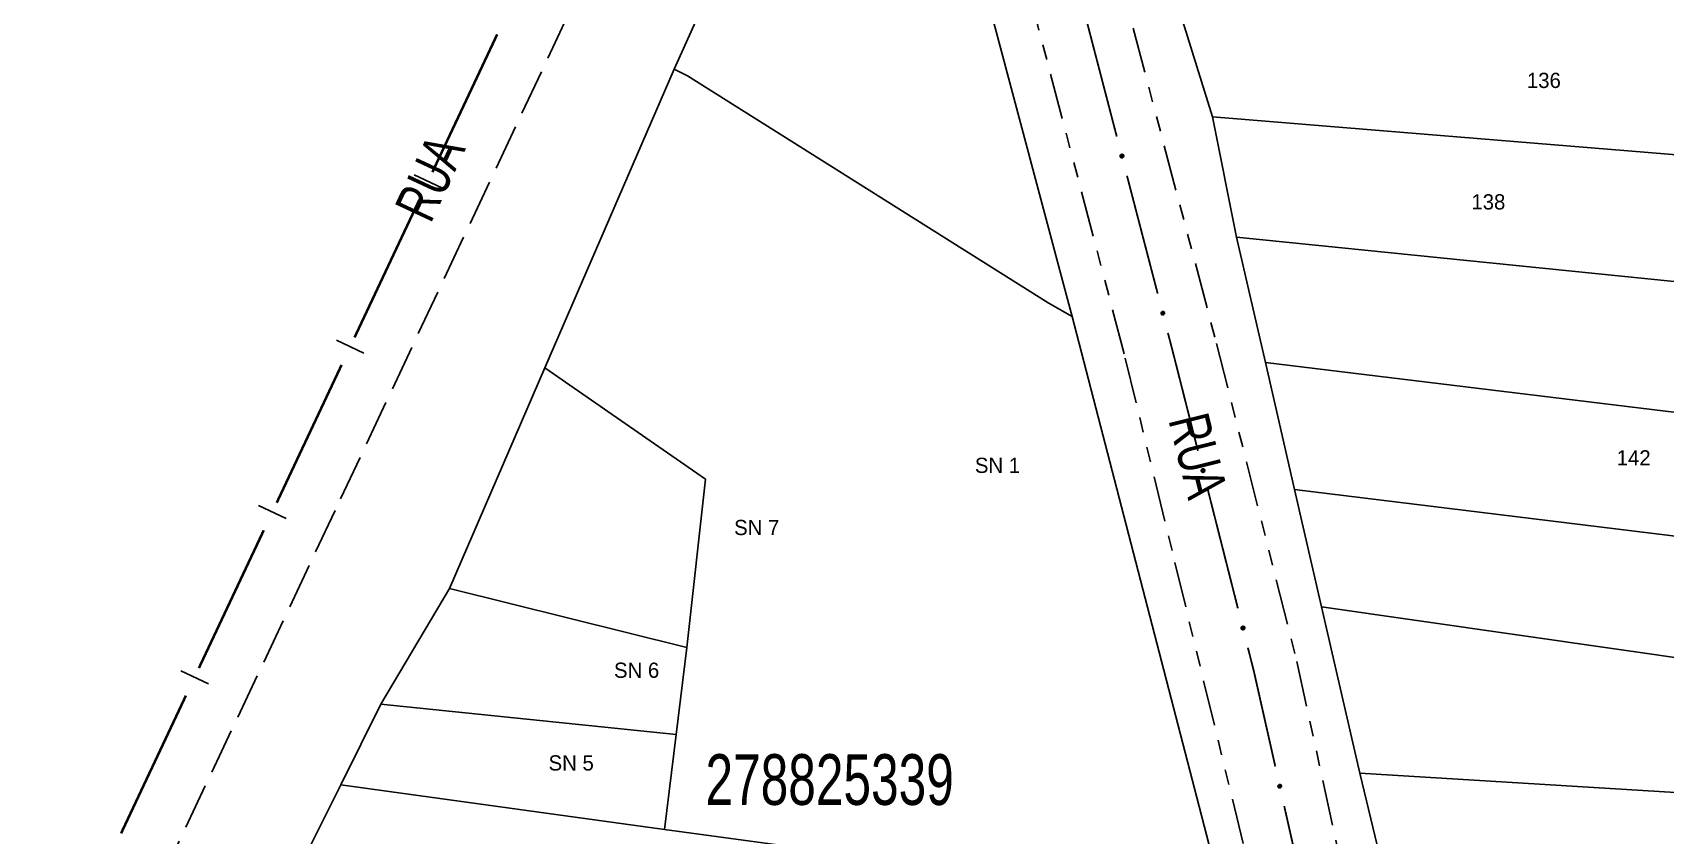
# Model space of a CAD drawing. Extents: x 204614 to 205597, y 4873311 to 4874446.
# Drawn here: x 204722.4 to 204883.3, y 4873870.6 to 4873949.7 of the extents above; entities that cross this region are included whole.
import ezdxf
from ezdxf.enums import TextEntityAlignment as Align

# ---------------------------------------------------------------- set-up
doc = ezdxf.new("R2010")
doc.units = 0
doc.header["$LTSCALE"] = 1.5
doc.header["$MEASUREMENT"] = 0
doc.linetypes.add('TRACO_11', pattern=[8, 3, -1, 3, -1])
doc.linetypes.add('TRACO_25', pattern=[8, 3, -1, 1, -1, 1, -1])
for name, color, linetype in [('CD_MALHA_LOTES', 7, 'CONTINUOUS'), ('CD_TXT_QUADRA', 255, 'CONTINUOUS'), ('LM-LIM-SETORES-BAIRROS', 250, 'CONTINUOUS'), ('RU-QUADRA', 210, 'CONTINUOUS'), ('SV-EIXO-RUA-N-PAV', 6, 'CONTINUOUS'), ('SV-RUA-NAO-PAV', 7, 'CONTINUOUS'), ('SV-RUA-PAVIM', 7, 'CONTINUOUS'), ('SV-TXT-RUA-N-PAV', 7, 'CONTINUOUS'), ('SV-TXT-RUA-PAV', 7, 'CONTINUOUS'), ('Th_NmrPort', 1, 'CONTINUOUS')]:
    doc.layers.add(name, color=color, linetype=linetype)
doc.styles.add('ARIAL', font='ARIAL.SHX')

msp = doc.modelspace()

# ---------------------------------------------------------------- linework, layer by layer
at = {"layer": 'CD_MALHA_LOTES', "linetype": 'Continuous', "flags": 128}
for points in [[(204824.827246, 4873921.684272), (204824.285935, 4873923.770584), (204807.364369, 4873987.253355), (204806.089091, 4873990.807463), (204804.484581, 4873987.878544), (204785.629937, 4873946.055019)], [(204838.653432, 4873941.371948), (204835.119286, 4873952.748362)], [(204772.881934, 4873916.620266), (204785.629937, 4873946.055019)], [(204785.629937, 4873946.055019), (204786.919652, 4873945.399541), (204822.483282, 4873923.045578), (204824.827246, 4873921.684272)], [(204841.035886, 4873929.52053), (204838.653432, 4873941.371948)], [(204838.653432, 4873941.371948), (204885.20388, 4873937.544593)], [(204841.035886, 4873929.52053), (204886.409704, 4873924.893134)], [(204843.880614, 4873917.146653), (204841.035886, 4873929.52053)], [(204824.827246, 4873921.684272), (204839.453152, 4873865.313444)], [(204843.880614, 4873917.146653), (204911.389574, 4873908.957664)], [(204846.750954, 4873904.661373), (204843.880614, 4873917.146653)], [(204763.472811, 4873894.894888), (204772.881934, 4873916.620266)], [(204788.699167, 4873905.663019), (204772.881934, 4873916.620266)], [(204786.863459, 4873889.070393), (204788.699167, 4873905.663019)], [(204849.413236, 4873893.081097), (204846.750954, 4873904.661373)], [(204846.750954, 4873904.661373), (204913.736429, 4873896.44759)], [(204756.715545, 4873883.493898), (204763.472811, 4873894.894888)], [(204786.863459, 4873889.070393), (204763.472811, 4873894.894888)], [(204853.180698, 4873876.693552), (204849.413236, 4873893.081097)], [(204849.413236, 4873893.081097), (204925.710578, 4873882.161746)], [(204785.815086, 4873880.504325), (204786.863459, 4873889.070393)], [(204752.762615, 4873875.55581), (204756.715545, 4873883.493898)], [(204785.815086, 4873880.504325), (204756.715545, 4873883.493898)], [(204784.671936, 4873871.163839), (204785.815086, 4873880.504325)], [(204853.180698, 4873876.693552), (204925.062588, 4873872.285673)], [(204857.923355, 4873857.071241), (204853.180698, 4873876.693552)], [(204749.158165, 4873868.317521), (204752.762615, 4873875.55581)], [(204784.671936, 4873871.163839), (204752.762615, 4873875.55581)], [(204796.282966, 4873869.565707), (204784.671936, 4873871.163839)]]:
    msp.add_lwpolyline(points, dxfattribs=at)
at = {"layer": 'LM-LIM-SETORES-BAIRROS', "const_width": 0.25}
for points in [[(204768.17763, 4873949.481621), (204761.787366, 4873935.910898)], [(204760.509313, 4873933.196753), (204754.119049, 4873919.62603)], [(204752.840996, 4873916.911886), (204746.450731, 4873903.341163)], [(204745.172678, 4873900.627018), (204738.782414, 4873887.056295)], [(204737.504361, 4873884.342151), (204731.114096, 4873870.771428)]]:
    msp.add_lwpolyline(points, dxfattribs=at)
at = {"layer": 'LM-LIM-SETORES-BAIRROS'}
for points in [[(204760.004276, 4873935.645209), (204762.718421, 4873934.367156)], [(204752.335959, 4873919.360342), (204755.050103, 4873918.082289)], [(204744.667641, 4873903.075474), (204747.381786, 4873901.797421)], [(204736.999324, 4873886.790607), (204739.713468, 4873885.512554)]]:
    msp.add_lwpolyline(points, dxfattribs=at)
at = {"layer": 'RU-QUADRA', "linetype": 'Continuous', "flags": 128}
for points in [[(204749.158165, 4873868.317521), (204752.762615, 4873875.55581), (204756.715545, 4873883.493898), (204763.472811, 4873894.894888), (204772.881934, 4873916.620266), (204785.629937, 4873946.055019), (204804.484581, 4873987.878544)], [(204807.364369, 4873987.253355), (204824.285935, 4873923.770584), (204824.827246, 4873921.684272), (204839.453152, 4873865.313444)], [(204896.428908, 4873963.480826), (204880.438115, 4873964.022739), (204863.410709, 4873964.798531), (204850.265443, 4873964.909112), (204842.502297, 4873964.974418), (204831.918824, 4873964.521354), (204835.119286, 4873952.748362), (204838.653432, 4873941.371948), (204841.035886, 4873929.52053), (204843.880614, 4873917.146653), (204846.750954, 4873904.661373), (204849.413236, 4873893.081097), (204853.180698, 4873876.693552), (204857.923355, 4873857.071241), (204863.400625, 4873832.759941), (204870.31, 4873801.13), (204911.2, 4873799.37)]]:
    msp.add_lwpolyline(points, dxfattribs=at)
at = {"layer": 'SV-EIXO-RUA-N-PAV', "const_width": 0.18}
for points in [[(204826.201751, 4873951.039857), (204829.226416, 4873939.427304)], [(204830.234638, 4873935.556452), (204833.259303, 4873923.943899)], [(204834.267525, 4873920.073048), (204834.771635, 4873918.137622)], [(204834.771635, 4873918.137622), (204834.785418, 4873918.084706)], [(204834.785418, 4873918.084706), (204837.231065, 4873908.44478)], [(204838.214703, 4873904.567609), (204841.165616, 4873892.936095)], [(204842.149253, 4873889.058924), (204842.641072, 4873887.120338)], [(204842.641072, 4873887.120338), (204842.743756, 4873886.715591)], [(204842.743756, 4873886.715591), (204844.84974, 4873877.367446)], [(204845.728842, 4873873.465245), (204848.366149, 4873861.758639)]]:
    msp.add_lwpolyline(points, dxfattribs=at)
at = {"layer": 'SV-EIXO-RUA-N-PAV'}
for points in [[(204829.800838, 4873937.658666), (204829.843368, 4873937.634516), (204829.874982, 4873937.605064), (204829.89428, 4873937.57291), (204829.903924, 4873937.540049), (204829.910004, 4873937.505321), (204829.908409, 4873937.468954), (204829.897698, 4873937.428984), (204829.873772, 4873937.38615), (204829.841472, 4873937.355747), (204829.810961, 4873937.335142), (204829.777275, 4873937.323113), (204829.743439, 4873937.317772), (204829.705718, 4873937.320678), (204829.665318, 4873937.331928), (204829.62283, 4873937.357029), (204829.592034, 4873937.386116), (204829.574185, 4873937.417707), (204829.562306, 4873937.451649), (204829.556524, 4873937.487178), (204829.558296, 4873937.522867), (204829.569696, 4873937.563523), (204829.595026, 4873937.605131), (204829.623686, 4873937.636178), (204829.655018, 4873937.654466), (204829.688698, 4873937.665408), (204829.723456, 4873937.67193), (204829.760079, 4873937.671848), (204829.800838, 4873937.658666)], [(204833.833725, 4873922.175261), (204833.876255, 4873922.151111), (204833.907869, 4873922.121659), (204833.927167, 4873922.089505), (204833.936811, 4873922.056645), (204833.942891, 4873922.021916), (204833.941296, 4873921.98555), (204833.930585, 4873921.945579), (204833.906658, 4873921.902746), (204833.874359, 4873921.872343), (204833.843848, 4873921.851737), (204833.810162, 4873921.839708), (204833.776326, 4873921.834367), (204833.738605, 4873921.837273), (204833.698205, 4873921.848523), (204833.655716, 4873921.873624), (204833.624921, 4873921.902711), (204833.607072, 4873921.934302), (204833.595193, 4873921.968244), (204833.589411, 4873922.003774), (204833.591182, 4873922.039462), (204833.602583, 4873922.080119), (204833.627913, 4873922.121727), (204833.656573, 4873922.152773), (204833.687905, 4873922.171061), (204833.721585, 4873922.182003), (204833.756343, 4873922.188525), (204833.792966, 4873922.188443), (204833.833725, 4873922.175261)], [(204837.794252, 4873906.672533), (204837.836628, 4873906.648114), (204837.868055, 4873906.618461), (204837.887148, 4873906.586185), (204837.896583, 4873906.553265), (204837.902443, 4873906.518498), (204837.900617, 4873906.482143), (204837.889652, 4873906.442241), (204837.865455, 4873906.39956), (204837.832963, 4873906.369363), (204837.802322, 4873906.348951), (204837.76856, 4873906.337136), (204837.734691, 4873906.33201), (204837.69699, 4873906.335155), (204837.656662, 4873906.346662), (204837.614333, 4873906.372032), (204837.583723, 4873906.401313), (204837.566075, 4873906.433017), (204837.554411, 4873906.467033), (204837.548855, 4873906.502599), (204837.550853, 4873906.538276), (204837.562511, 4873906.578859), (204837.588105, 4873906.620306), (204837.616961, 4873906.651169), (204837.648409, 4873906.669258), (204837.682157, 4873906.679986), (204837.716956, 4873906.686287), (204837.753578, 4873906.685973), (204837.794252, 4873906.672533)], [(204841.728802, 4873891.163848), (204841.771178, 4873891.139429), (204841.802605, 4873891.109776), (204841.821698, 4873891.0775), (204841.831134, 4873891.04458), (204841.836993, 4873891.009813), (204841.835167, 4873890.973457), (204841.824203, 4873890.933556), (204841.800005, 4873890.890875), (204841.767513, 4873890.860678), (204841.736872, 4873890.840266), (204841.703111, 4873890.828451), (204841.669241, 4873890.823325), (204841.63154, 4873890.82647), (204841.591212, 4873890.837976), (204841.548883, 4873890.863346), (204841.518273, 4873890.892628), (204841.500625, 4873890.924332), (204841.488962, 4873890.958348), (204841.483405, 4873890.993914), (204841.485403, 4873891.029591), (204841.497061, 4873891.070174), (204841.522655, 4873891.11162), (204841.551512, 4873891.142484), (204841.582959, 4873891.160573), (204841.616707, 4873891.171301), (204841.651506, 4873891.177602), (204841.688128, 4873891.177288), (204841.728802, 4873891.163848)], [(204845.365103, 4873875.580706), (204845.406807, 4873875.555157), (204845.437426, 4873875.524671), (204845.455645, 4873875.491894), (204845.464193, 4873875.458731), (204845.469116, 4873875.42382), (204845.466313, 4873875.387527), (204845.454281, 4873875.347934), (204845.428945, 4873875.305919), (204845.395654, 4873875.276605), (204845.364475, 4873875.257024), (204845.330408, 4873875.246121), (204845.296413, 4873875.241906), (204845.25881, 4873875.246064), (204845.218806, 4873875.258649), (204845.177175, 4873875.285148), (204845.147362, 4873875.315241), (204845.130572, 4873875.347408), (204845.119827, 4873875.381725), (204845.115228, 4873875.417428), (204845.118184, 4873875.453038), (204845.130929, 4873875.493293), (204845.157627, 4873875.534037), (204845.187302, 4873875.564114), (204845.219224, 4873875.581351), (204845.253248, 4873875.591169), (204845.288204, 4873875.596533), (204845.324804, 4873875.595235), (204845.365103, 4873875.580706)]]:
    msp.add_lwpolyline(points, close=True, dxfattribs=at)
for points in [[(204829.556524, 4873937.487178), (204829.592034, 4873937.386116)], [(204829.558296, 4873937.522867), (204829.62283, 4873937.357029)], [(204829.559119, 4873937.500983), (204829.605341, 4873937.377658)], [(204829.567686, 4873937.538466), (204829.641669, 4873937.351869)], [(204829.569696, 4873937.563523), (204829.665318, 4873937.331928)], [(204829.584809, 4873937.580997), (204829.684256, 4873937.32912)], [(204829.595026, 4873937.605131), (204829.705718, 4873937.320678)], [(204829.608934, 4873937.618302), (204829.722371, 4873937.323537)], [(204829.623686, 4873937.636178), (204829.743439, 4873937.317772)], [(204829.639483, 4873937.641769), (204829.759111, 4873937.323236)], [(204829.655018, 4873937.654466), (204829.777275, 4873937.323113)], [(204829.672095, 4873937.657314), (204829.791146, 4873937.33017)], [(204829.688698, 4873937.665408), (204829.810961, 4873937.335142)], [(204829.708092, 4873937.66528), (204829.826688, 4873937.350708)], [(204829.723456, 4873937.67193), (204829.841472, 4873937.355747)], [(204829.742823, 4873937.667276), (204829.856893, 4873937.375496)], [(204829.760079, 4873937.671848), (204829.873772, 4873937.38615)], [(204829.77893, 4873937.66399), (204829.883026, 4873937.410504)], [(204829.800838, 4873937.658666), (204829.897698, 4873937.428984)], [(204829.82347, 4873937.64457), (204829.900782, 4873937.45602)], [(204829.843368, 4873937.634516), (204829.908409, 4873937.468954)], [(204829.861462, 4873937.617804), (204829.90602, 4873937.495456)], [(204829.874982, 4873937.605064), (204829.910004, 4873937.505321)], [(204833.589411, 4873922.003774), (204833.624921, 4873921.902711)], [(204833.591182, 4873922.039462), (204833.655716, 4873921.873624)], [(204833.592006, 4873922.017578), (204833.638228, 4873921.894253)], [(204833.600573, 4873922.055061), (204833.674556, 4873921.868464)], [(204833.602583, 4873922.080119), (204833.698205, 4873921.848523)], [(204833.617696, 4873922.097592), (204833.717143, 4873921.845715)], [(204833.627913, 4873922.121727), (204833.738605, 4873921.837273)], [(204833.641821, 4873922.134897), (204833.755258, 4873921.840132)], [(204833.656573, 4873922.152773), (204833.776326, 4873921.834367)], [(204833.67237, 4873922.158365), (204833.791998, 4873921.839831)], [(204833.687905, 4873922.171061), (204833.810162, 4873921.839708)], [(204833.704982, 4873922.173909), (204833.824033, 4873921.846765)], [(204833.721585, 4873922.182003), (204833.843848, 4873921.851737)], [(204833.740979, 4873922.181875), (204833.859575, 4873921.867303)], [(204833.756343, 4873922.188525), (204833.874359, 4873921.872343)], [(204833.77571, 4873922.183871), (204833.88978, 4873921.892091)], [(204833.792966, 4873922.188443), (204833.906658, 4873921.902746)], [(204833.811817, 4873922.180585), (204833.915913, 4873921.927099)], [(204833.833725, 4873922.175261), (204833.930585, 4873921.945579)], [(204833.856357, 4873922.161165), (204833.933668, 4873921.972615)], [(204833.876255, 4873922.151111), (204833.941296, 4873921.98555)], [(204833.894349, 4873922.1344), (204833.938907, 4873922.012051)], [(204833.907869, 4873922.121659), (204833.942891, 4873922.021916)], [(204837.548855, 4873906.502599), (204837.583723, 4873906.401313)], [(204837.550853, 4873906.538276), (204837.614333, 4873906.372032)], [(204837.551537, 4873906.516387), (204837.596976, 4873906.392771)], [(204837.560343, 4873906.553815), (204837.63314, 4873906.366752)], [(204837.562511, 4873906.578859), (204837.656662, 4873906.346662)], [(204837.577735, 4873906.596237), (204837.675581, 4873906.343733)], [(204837.588105, 4873906.620306), (204837.69699, 4873906.335155)], [(204837.602096, 4873906.633388), (204837.71366, 4873906.337909)], [(204837.616961, 4873906.651169), (204837.734691, 4873906.33201)], [(204837.632793, 4873906.656661), (204837.750397, 4873906.337375)], [(204837.648409, 4873906.669258), (204837.76856, 4873906.337136)], [(204837.665504, 4873906.671998), (204837.782476, 4873906.344105)], [(204837.682157, 4873906.679986), (204837.802322, 4873906.348951)], [(204837.70155, 4873906.679735), (204837.818147, 4873906.364417)], [(204837.716956, 4873906.686287), (204837.832963, 4873906.369363)], [(204837.736293, 4873906.681511), (204837.848509, 4873906.389013)], [(204837.753578, 4873906.685973), (204837.865455, 4873906.39956)], [(204837.772379, 4873906.677996), (204837.874864, 4873906.423854)], [(204837.794252, 4873906.672533), (204837.889652, 4873906.442241)], [(204837.816794, 4873906.658294), (204837.892908, 4873906.469257)], [(204837.836628, 4873906.648114), (204837.900617, 4873906.482143)], [(204837.854616, 4873906.631288), (204837.898397, 4873906.508658)], [(204837.868055, 4873906.618461), (204837.902443, 4873906.518498)], [(204841.494893, 4873891.04513), (204841.56769, 4873890.858067)], [(204841.497061, 4873891.070174), (204841.591212, 4873890.837976)], [(204841.512285, 4873891.087552), (204841.610131, 4873890.835048)], [(204841.522655, 4873891.11162), (204841.63154, 4873890.82647)], [(204841.536646, 4873891.124702), (204841.648211, 4873890.829224)], [(204841.551512, 4873891.142484), (204841.669241, 4873890.823325)], [(204841.567343, 4873891.147975), (204841.684948, 4873890.82869)], [(204841.582959, 4873891.160573), (204841.703111, 4873890.828451)], [(204841.600054, 4873891.163313), (204841.717026, 4873890.83542)], [(204841.616707, 4873891.171301), (204841.736872, 4873890.840266)], [(204841.6361, 4873891.17105), (204841.752698, 4873890.855732)], [(204841.651506, 4873891.177602), (204841.767513, 4873890.860678)], [(204841.670843, 4873891.172826), (204841.783059, 4873890.880328)], [(204841.688128, 4873891.177288), (204841.800005, 4873890.890875)], [(204841.706929, 4873891.169311), (204841.809414, 4873890.915169)], [(204841.728802, 4873891.163848), (204841.824203, 4873890.933556)], [(204841.751344, 4873891.149608), (204841.827458, 4873890.960571)], [(204841.771178, 4873891.139429), (204841.835167, 4873890.973457)], [(204841.789166, 4873891.122602), (204841.832947, 4873890.999973)], [(204841.802605, 4873891.109776), (204841.836993, 4873891.009813)], [(204841.483405, 4873890.993914), (204841.518273, 4873890.892628)], [(204841.485403, 4873891.029591), (204841.548883, 4873890.863346)], [(204841.486087, 4873891.007702), (204841.531526, 4873890.884086)], [(204845.115228, 4873875.417428), (204845.147362, 4873875.315241)], [(204845.118184, 4873875.453038), (204845.177175, 4873875.285148)], [(204845.11828, 4873875.431139), (204845.160381, 4873875.306346)], [(204845.128088, 4873875.468316), (204845.195832, 4873875.279365)], [(204845.130929, 4873875.493293), (204845.218806, 4873875.258649)], [(204845.146614, 4873875.510255), (204845.23764, 4873875.255214)], [(204845.157627, 4873875.534037), (204845.25881, 4873875.246064)], [(204845.171964, 4873875.546738), (204845.275549, 4873875.248368)], [(204845.187302, 4873875.564114), (204845.296413, 4873875.241906)], [(204845.203276, 4873875.569178), (204845.312258, 4873875.246847)], [(204845.219224, 4873875.581351), (204845.330408, 4873875.246121)], [(204845.236386, 4873875.583631), (204845.344506, 4873875.252714)], [(204845.253248, 4873875.591169), (204845.364475, 4873875.257024)], [(204845.272628, 4873875.590397), (204845.38071, 4873875.27206)], [(204845.288204, 4873875.596533), (204845.395654, 4873875.276605)], [(204845.307406, 4873875.591238), (204845.411722, 4873875.295831)], [(204845.324804, 4873875.595235), (204845.428945, 4873875.305919)], [(204845.343384, 4873875.586755), (204845.439003, 4873875.329951)], [(204845.365103, 4873875.580706), (204845.454281, 4873875.347934)], [(204845.387254, 4873875.565866), (204845.458261, 4873875.374852)], [(204845.406807, 4873875.555157), (204845.466313, 4873875.387527)], [(204845.424337, 4873875.537854), (204845.464807, 4873875.414092)], [(204845.437426, 4873875.524671), (204845.469116, 4873875.42382)]]:
    msp.add_lwpolyline(points, dxfattribs=at)
at = {"layer": 'SV-RUA-NAO-PAV', "linetype": 'TRACO_25'}
for points in [[(204813.551359, 4873980.377333, 11.384827), (204830.072077, 4873917.569653, 10.890102), (204834.958577, 4873897.451898, 10.890102), (204845.115168, 4873855.637132, 10.964311), (204847.489427, 4873846.176452, 10.197489), (204859.28, 4873798.76, 10.654788), (204859.02, 4873795.55, 10.645062), (204856.34, 4873794.83, 10.693691), (204817.46, 4873796.16, 11.024371), (204800.21, 4873796.39, 11.218888), (204788.64, 4873797.34, 11.199436), (204779.17, 4873798.46, 11.199436), (204767.37, 4873799.34, 11.160533), (204753.02, 4873800.63, 11.228614), (204742.51, 4873802.92, 11.199436), (204733.13, 4873805.1, 11.306421), (204717.96, 4873809.81, 11.384228), (204714.93, 4873813.48, 11.374502), (204714.4, 4873818.66, 11.393954)], [(204900.108449, 4873966.76332, 10.321169), (204851.297162, 4873967.405589, 10.890102), (204829.756514, 4873966.425107, 10.939574), (204828.229541, 4873964.925004, 10.939574), (204827.779817, 4873961.699663, 10.939574), (204839.060972, 4873919.019442, 10.914839), (204846.983268, 4873887.690625, 10.815893), (204851.669245, 4873866.12303, 10.815893), (204856.012152, 4873846.134439, 10.692212), (204865.232644, 4873801.951827, 10.538078), (204867.28, 4873796.45, 10.275479), (204870.47, 4873794.35, 10.275479), (204901.857448, 4873792.988776, 10.275479)]]:
    msp.add_polyline3d(points, dxfattribs=at)
at = {"layer": 'SV-RUA-PAVIM', "linetype": 'TRACO_11'}
msp.add_polyline3d([(204791.905613, 4873986.978121, 11.36009), (204789.837839, 4873982.603564, 11.434299), (204775.082511, 4873951.223334, 11.434299), (204752.206513, 4873902.572837, 11.013783), (204725.894851, 4873846.775863, 10.815893), (204714.648654, 4873823.484063, 11.607923), (204714.4, 4873818.66, 11.491213)], dxfattribs=at)

# ---------------------------------------------------------------- texts
at = {"layer": 'CD_TXT_QUADRA', "style": 'ARIAL', "width": 0.7}
msp.add_text('278825339', height=5, dxfattribs=at).set_placement((204788.700892, 4873873.57154))
at = {"layer": 'SV-TXT-RUA-N-PAV', "style": 'ARIAL', "width": 0.7}
msp.add_text('RUA', height=4, rotation=284, dxfattribs=at).set_placement((204834.301035, 4873911.498593))
at = {"layer": 'SV-TXT-RUA-PAV', "style": 'ARIAL', "width": 0.7}
msp.add_text('RUA', height=4, rotation=65, dxfattribs=at).set_placement((204761.615975, 4873930.764781))
at = {"layer": 'Th_NmrPort', "color": 1}
for s, p in [('136', (204869.641545, 4873944.949926)), ('138', (204864.172344, 4873932.982754)), ('SN 1', (204815.248507, 4873907.025901)), ('142', (204878.485992, 4873907.76347)), ('SN 7', (204791.522532, 4873900.904701)), ('SN 6', (204779.68484, 4873886.841117)), ('SN 5', (204773.239164, 4873877.708875))]:
    msp.add_text(s, height=1.5, dxfattribs=at).set_placement(p, align=Align.MIDDLE_LEFT)

doc.saveas('drawing.dxf')
